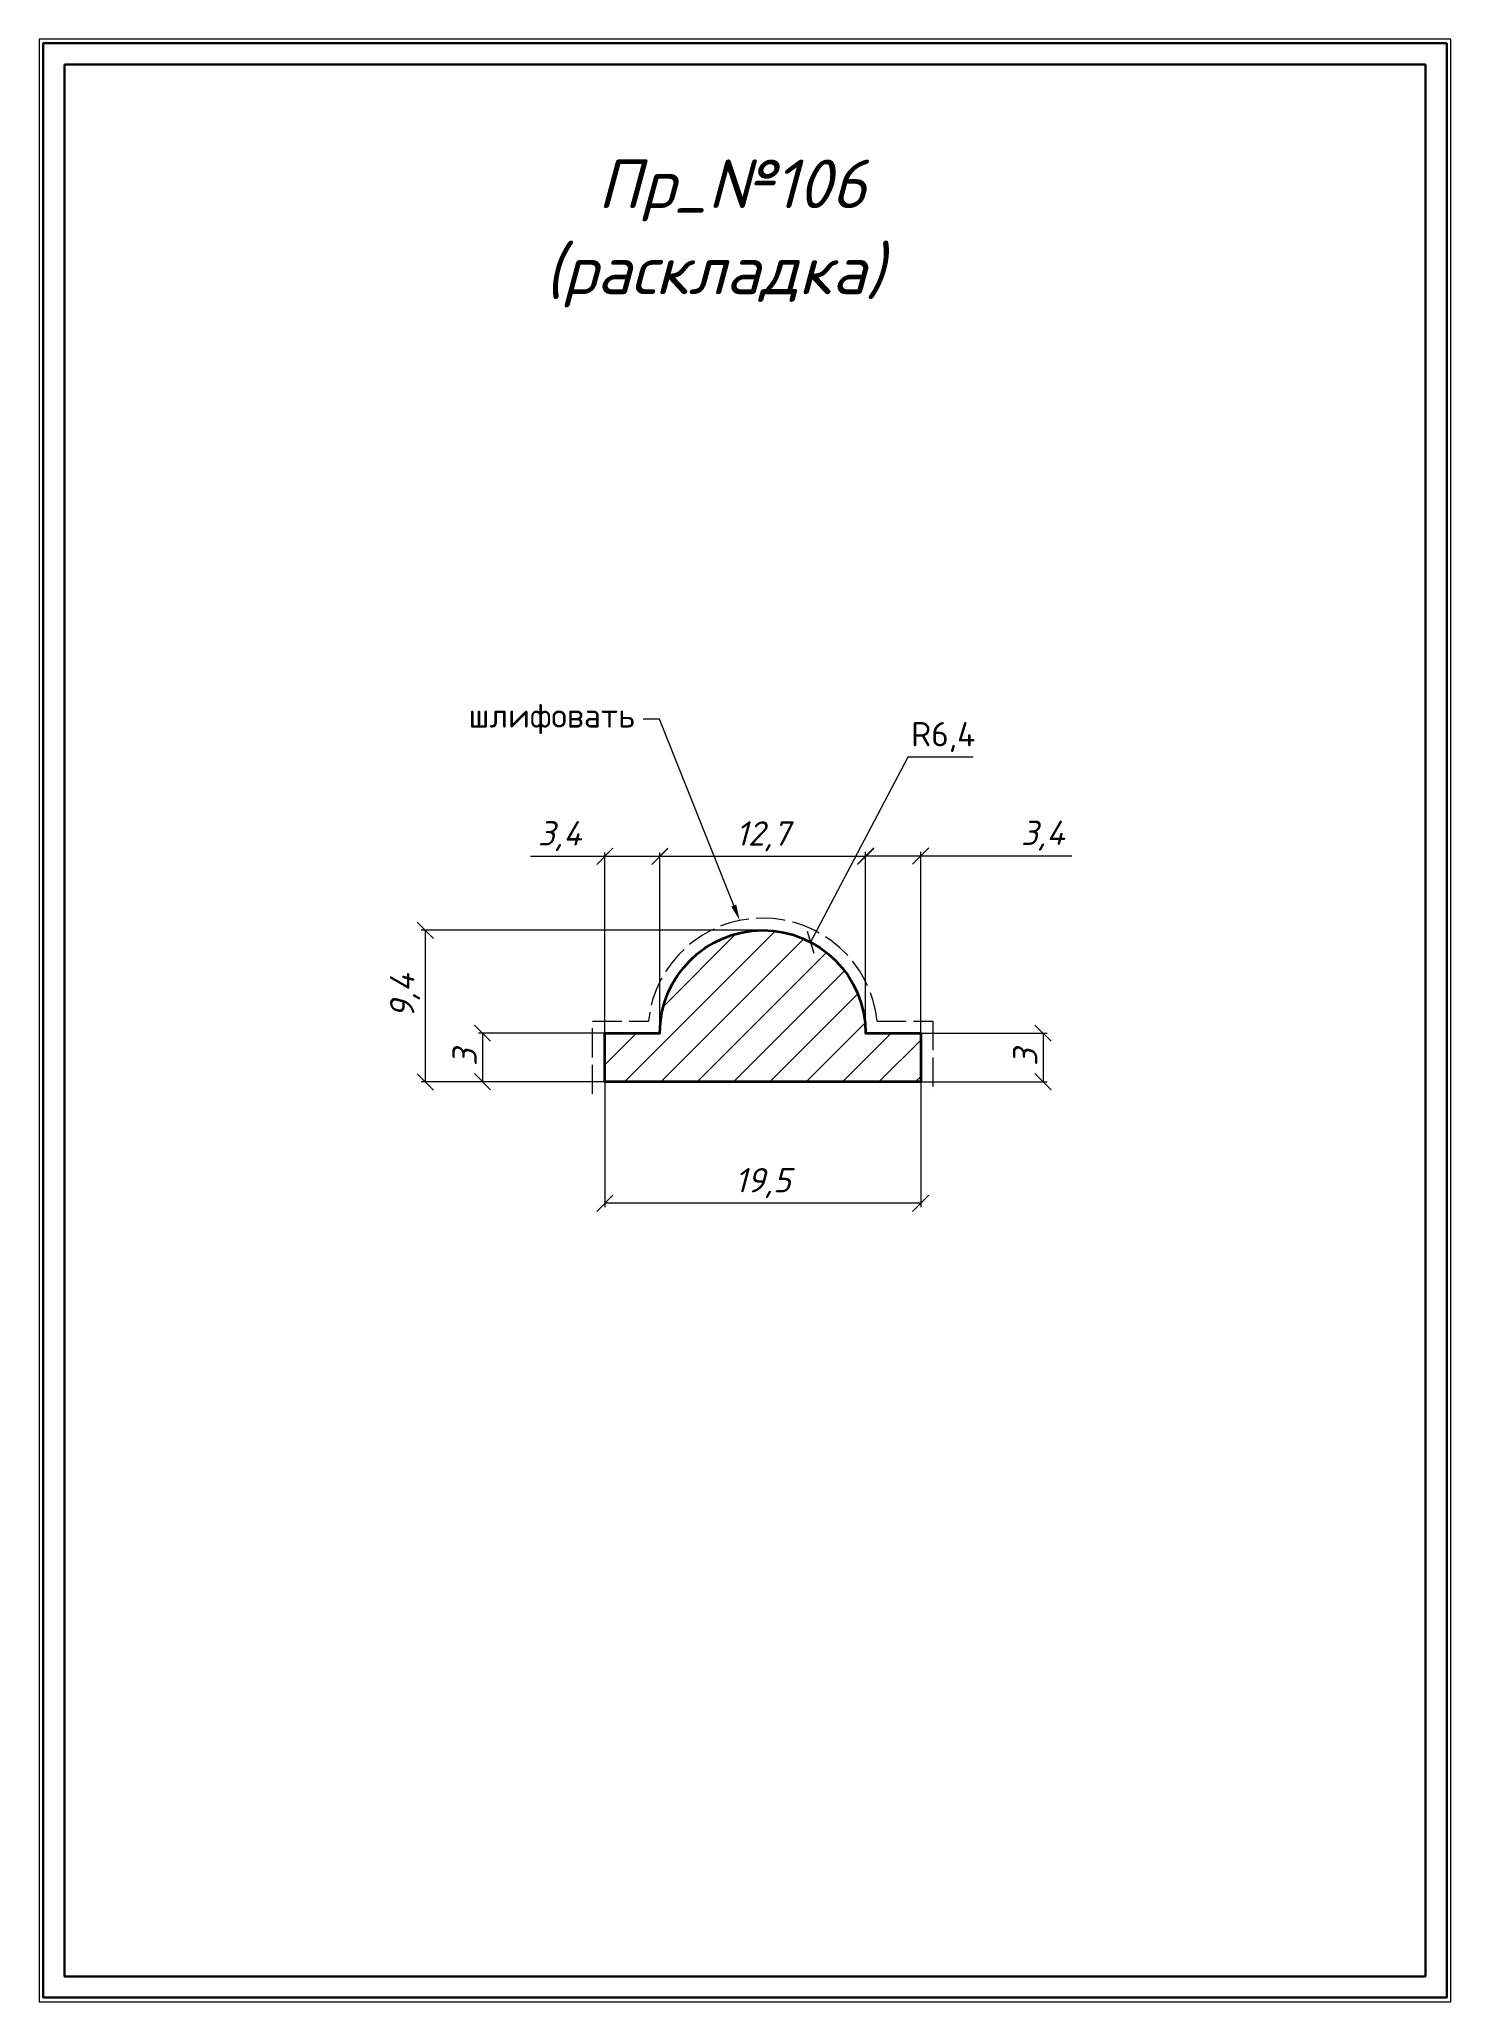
# Model space of a CAD drawing. Header units: millimetres. Extents: x 0 to 87, y -775 to -654.
import ezdxf
from ezdxf import colors
from ezdxf.entities.mleader import LeaderData, LeaderLine
from ezdxf.math import Vec2, Vec3

# ---------------------------------------------------------------- set-up
doc = ezdxf.new("R2010")
doc.units = ezdxf.units.MM
doc.linetypes.add('ACAD_ISO02W100', pattern=[15, 12, -3])
doc.layers.get('0').update_dxf_attribs({"lineweight": 13})
for name, color, linetype, lineweight in [('профили', 1, 'Continuous', 35), ('служебный слой ЛИНИИ ПУНКТИРНЫЕ', 7, 'ACAD_ISO02W100', 13), ('служебный слой НАДПИСИ', 7, 'Continuous', 13), ('служебный слой РАЗМЕРЫ', 7, 'Continuous', 9), ('служебный слой ШТАМП', 7, 'Continuous', 30), ('служебный слой ШТРИХОВКА', 7, 'Continuous', 5)]:
    doc.layers.add(name, color=color, linetype=linetype, lineweight=lineweight)
doc.styles.add('ЕСКД', font='isocpeur.ttf', dxfattribs={"oblique": 15})
doc.styles.add('ЕСКД профили размеры', font='isocpeur.ttf')
doc.styles.add('ЕСКД профили текст', font='isocpeur.ttf')
doc.dimstyles.new('ЕСКД', dxfattribs={"dimtxt": 3.5, "dimasz": 2.5, "dimexe": 0.25, "dimexo": 0, "dimgap": 0.35, "dimtad": 1, "dimdec": 1, "dimzin": 9, "dimtxsty": 'ЕСКД', "dimblk": 'OBLIQUE', "dimcen": 0, "dimclrd": 256, "dimclre": 256, "dimclrt": 256, "dimadec": 1, "dimazin": 0, "dimtfac": 1, "dimtdec": 1, "dimtmove": 0, "dimatfit": 3, "dimldrblk": 'DOTSMALL', "dimfxl": 1, "dimlwd": -1, "dimlwe": -1, "dimarcsym": 0})
doc.dimstyles.new('ЕСКД профили$4', dxfattribs={"dimtxt": 1.5, "dimasz": 1, "dimexe": 0.3, "dimexo": 0, "dimgap": 0.35, "dimtad": 1, "dimtoh": 1, "dimdec": 1, "dimzin": 9, "dimtxsty": 'ЕСКД профили размеры', "dimblk": 'OBLIQUE', "dimcen": 0, "dimse1": 1, "dimclrd": 256, "dimclre": 256, "dimclrt": 256, "dimadec": 1, "dimazin": 0, "dimtfac": 1, "dimtdec": 1, "dimtofl": 0, "dimtmove": 0, "dimatfit": 3, "dimldrblk": 'DOTSMALL', "dimfxl": 1, "dimlwd": -1, "dimlwe": -1, "dimarcsym": 2})

# ---------------------------------------------------------------- blocks, each defined once
blk = doc.blocks.new('_OBLIQUE')
at = {"color": 0, "linetype": 'ByBlock'}
blk.add_line((-0.5, -0.5), (0.5, 0.5), dxfattribs=at)
blk = doc.blocks.new('*D9')
at = {"layer": 'Defpoints', "color": 0, "transparency": 16777216}
for p in [(34.66, -715.56), (27.11, -718.56), (34.66, -718.56)]:
    blk.add_point(p, dxfattribs=at)
at = {"layer": 'служебный слой РАЗМЕРЫ', "transparency": 16777216}
for p, q in [((34.66, -715.56), (26.86, -715.56)), ((27.11, -715.56), (27.11, -718.56)), ((34.66, -718.56), (26.86, -718.56))]:
    blk.add_line(p, q, dxfattribs=at)
for p, rotation in [((27.11, -715.56), 90), ((27.11, -718.56), 270)]:
    blk.add_blockref('_OBLIQUE', p, dxfattribs=dict(at, rotation=rotation))
at = {"layer": 'служебный слой РАЗМЕРЫ', "transparency": 16777216, "insert": (26.01, -717.06), "char_height": 1.5, "attachment_point": 5, "rotation": 90, "style": 'ЕСКД'}
blk.add_mtext('3', dxfattribs=at)
blk = doc.blocks.new('_DotSmall')
at = {"color": 0, "linetype": 'ByBlock', "lineweight": -3, "const_width": 0.5}
blk.add_lwpolyline([(-0.0625, 0, 1), (0.0625, 0, 1)], format="xyb", close=True, dxfattribs=at)
blk = doc.blocks.new('*D8')
at = {"layer": 'Defpoints', "color": 0, "transparency": 16777216}
for p in [(44.41, -709.21), (23.58, -718.57), (34.66, -718.57)]:
    blk.add_point(p, dxfattribs=at)
at = {"layer": 'служебный слой РАЗМЕРЫ', "transparency": 16777216}
for p, q in [((44.41, -709.21), (23.33, -709.21)), ((23.58, -709.21), (23.58, -718.57)), ((34.66, -718.57), (23.33, -718.57))]:
    blk.add_line(p, q, dxfattribs=at)
for p, rotation in [((23.58, -709.21), 90), ((23.58, -718.57), 270)]:
    blk.add_blockref('_OBLIQUE', p, dxfattribs=dict(at, rotation=rotation))
at = {"layer": 'служебный слой РАЗМЕРЫ', "transparency": 16777216, "insert": (22.33, -713.27), "char_height": 1.5, "attachment_point": 5, "rotation": 90, "style": 'ЕСКД'}
blk.add_mtext('9,4', dxfattribs=at)
blk = doc.blocks.new('*D7')
at = {"layer": 'Defpoints', "color": 0, "transparency": 16777216}
for p in [(38.06, -704.66), (38.06, -715.56), (50.76, -715.56)]:
    blk.add_point(p, dxfattribs=at)
at = {"layer": 'служебный слой РАЗМЕРЫ', "transparency": 16777216}
for p, q in [((38.06, -715.56), (38.06, -704.41)), ((50.76, -704.66), (38.06, -704.66)), ((50.76, -715.56), (50.76, -704.41))]:
    blk.add_line(p, q, dxfattribs=at)
at = {"layer": 'служебный слой РАЗМЕРЫ', "transparency": 16777216, "rotation": 180}
blk.add_blockref('_OBLIQUE', (38.06, -704.66), dxfattribs=at)
at = {"layer": 'служебный слой РАЗМЕРЫ', "transparency": 16777216}
blk.add_blockref('_OBLIQUE', (50.76, -704.66), dxfattribs=at)
at = {"layer": 'служебный слой РАЗМЕРЫ', "transparency": 16777216, "insert": (44.41, -703.41), "char_height": 1.5, "attachment_point": 5, "style": 'ЕСКД'}
blk.add_mtext('12,7', dxfattribs=at)
blk = doc.blocks.new('*D6')
at = {"layer": 'Defpoints', "color": 0, "transparency": 16777216}
for p in [(34.66, -704.65), (34.66, -715.56), (38.06, -715.56)]:
    blk.add_point(p, dxfattribs=at)
at = {"layer": 'служебный слой РАЗМЕРЫ', "transparency": 16777216}
for p, q in [((34.66, -704.65), (30.08, -704.65)), ((34.66, -715.56), (34.66, -704.4)), ((38.06, -704.65), (34.66, -704.65)), ((38.06, -715.56), (38.06, -704.4))]:
    blk.add_line(p, q, dxfattribs=at)
at = {"layer": 'служебный слой РАЗМЕРЫ', "transparency": 16777216, "rotation": 180}
blk.add_blockref('_OBLIQUE', (34.66, -704.65), dxfattribs=at)
at = {"layer": 'служебный слой РАЗМЕРЫ', "transparency": 16777216}
blk.add_blockref('_OBLIQUE', (38.06, -704.65), dxfattribs=at)
at = {"layer": 'служебный слой РАЗМЕРЫ', "transparency": 16777216, "insert": (31.87, -703.4), "char_height": 1.5, "attachment_point": 5, "style": 'ЕСКД'}
blk.add_mtext('3,4', dxfattribs=at)
blk = doc.blocks.new('*D5')
at = {"layer": 'Defpoints', "color": 0, "transparency": 16777216}
for p in [(50.76, -704.62), (50.76, -715.56), (54.16, -715.56)]:
    blk.add_point(p, dxfattribs=at)
at = {"layer": 'служебный слой РАЗМЕРЫ', "transparency": 16777216}
for p, q in [((50.76, -715.56), (50.76, -704.37)), ((50.76, -704.62), (54.16, -704.62)), ((54.16, -715.56), (54.16, -704.37)), ((54.16, -704.62), (63.48, -704.62))]:
    blk.add_line(p, q, dxfattribs=at)
at = {"layer": 'служебный слой РАЗМЕРЫ', "transparency": 16777216, "rotation": 180}
blk.add_blockref('_OBLIQUE', (50.76, -704.62), dxfattribs=at)
at = {"layer": 'служебный слой РАЗМЕРЫ', "transparency": 16777216}
blk.add_blockref('_OBLIQUE', (54.16, -704.62), dxfattribs=at)
at = {"layer": 'служебный слой РАЗМЕРЫ', "transparency": 16777216, "insert": (61.69, -703.37), "char_height": 1.5, "attachment_point": 5, "style": 'ЕСКД'}
blk.add_mtext('3,4', dxfattribs=at)
blk = doc.blocks.new('*D4')
at = {"layer": 'Defpoints', "color": 0, "transparency": 16777216}
for p in [(34.66, -718.56), (54.16, -718.56), (34.66, -726.06)]:
    blk.add_point(p, dxfattribs=at)
at = {"layer": 'служебный слой РАЗМЕРЫ', "transparency": 16777216}
for p, q in [((34.66, -718.56), (34.66, -726.31)), ((54.16, -718.56), (54.16, -726.31)), ((54.16, -726.06), (34.66, -726.06))]:
    blk.add_line(p, q, dxfattribs=at)
at = {"layer": 'служебный слой РАЗМЕРЫ', "transparency": 16777216, "rotation": 180}
blk.add_blockref('_OBLIQUE', (34.66, -726.06), dxfattribs=at)
at = {"layer": 'служебный слой РАЗМЕРЫ', "transparency": 16777216}
blk.add_blockref('_OBLIQUE', (54.16, -726.06), dxfattribs=at)
at = {"layer": 'служебный слой РАЗМЕРЫ', "transparency": 16777216, "insert": (44.41, -724.81), "char_height": 1.5, "attachment_point": 5, "style": 'ЕСКД'}
blk.add_mtext('19,5', dxfattribs=at)
blk = doc.blocks.new('*D3')
at = {"layer": 'Defpoints', "color": 0, "transparency": 16777216}
for p in [(54.16, -715.56), (54.16, -718.56), (61.71, -718.56)]:
    blk.add_point(p, dxfattribs=at)
at = {"layer": 'служебный слой РАЗМЕРЫ', "transparency": 16777216}
for p, q in [((54.16, -715.56), (61.96, -715.56)), ((61.71, -715.56), (61.71, -718.56)), ((54.16, -718.56), (61.96, -718.56))]:
    blk.add_line(p, q, dxfattribs=at)
for p, rotation in [((61.71, -715.56), 90), ((61.71, -718.56), 270)]:
    blk.add_blockref('_OBLIQUE', p, dxfattribs=dict(at, rotation=rotation))
at = {"layer": 'служебный слой РАЗМЕРЫ', "transparency": 16777216, "insert": (60.61, -717.06), "char_height": 1.5, "attachment_point": 5, "rotation": 90, "style": 'ЕСКД'}
blk.add_mtext('3', dxfattribs=at)
blk = doc.blocks.new('*D851')
at = {"layer": 'Defpoints', "color": 0, "transparency": 16777216}
for p in [(47.36, -709.94), (44.41, -715.56)]:
    blk.add_point(p, dxfattribs=at)
at = {"layer": 'служебный слой РАЗМЕРЫ', "transparency": 16777216}
for p, q in [((53.36, -698.53), (47.36, -709.94)), ((57.39, -698.53), (53.36, -698.53))]:
    blk.add_line(p, q, dxfattribs=at)
at = {"layer": 'служебный слой РАЗМЕРЫ', "transparency": 16777216, "rotation": 242.2593393357693}
blk.add_blockref('_OBLIQUE', (47.36, -709.94), dxfattribs=at)
at = {"layer": 'служебный слой РАЗМЕРЫ', "transparency": 16777216, "insert": (55.55, -697.28), "char_height": 1.5, "attachment_point": 5, "style": 'ЕСКД профили размеры'}
blk.add_mtext('R6,4', dxfattribs=at)

msp = doc.modelspace()

# ---------------------------------------------------------------- hatches: boundary and pattern name
at = {"layer": 'служебный слой ШТРИХОВКА'}
h = msp.add_hatch(dxfattribs=at)
h.set_pattern_fill('ANSI31', color=256, scale=0.5, style=0)
h.set_pattern_definition([(45, (367.6948, -144.2662), (-1.122532, 1.122532), [])])
h.paths.add_polyline_path([(54.16, -718.56), (54.16, -715.56), (50.76, -715.56, 1), (38.06, -715.56), (34.66, -715.56), (34.66, -718.56)])

# ---------------------------------------------------------------- linework, layer by layer
at = {"layer": 'профили'}
msp.add_lwpolyline([(34.66, -715.56), (38.06, -715.56, -1), (50.76, -715.56), (54.16, -715.56), (54.16, -718.56), (34.66, -718.56)], format="xyb", close=True, dxfattribs=at)
at = {"layer": 'служебный слой ЛИНИИ ПУНКТИРНЫЕ', "ltscale": 0.15}
msp.add_lwpolyline([(33.91, -719.31), (33.91, -714.81), (37.35, -714.81, -0.899398), (51.47, -714.81), (54.91, -714.81), (54.91, -719.31)], format="xyb", dxfattribs=at)
at = {"layer": 'служебный слой ШТАМП', "color": 6, "lineweight": 5, "ltscale": 100}
msp.add_lwpolyline([(86.88, -654.21), (-0.25, -654.21), (-0.25, -775.34), (86.88, -775.34)], close=True, dxfattribs=at)
at = {"layer": 'служебный слой ШТАМП', "ltscale": 100}
for points in [[(86.63, -654.46), (0, -654.46), (0, -775.09), (86.63, -775.09)], [(85.31, -655.78), (1.31, -655.78), (1.31, -773.78), (85.31, -773.78)]]:
    msp.add_lwpolyline(points, close=True, dxfattribs=at)

# ---------------------------------------------------------------- texts
at = {"layer": 'служебный слой НАДПИСИ', "style": 'ЕСКД', "oblique": 15}
for s, p in [('Пр_№106', (34.22, -664.64)), ('(раскладка)', (30.94, -669.95))]:
    msp.add_text(s, height=3, dxfattribs=at).set_placement(p)

# ---------------------------------------------------------------- dimensions: what is measured, and where the dimension line sits
at = {"layer": 'служебный слой РАЗМЕРЫ'}
dim = msp.add_radius_dim(center=(44.41, -715.56), mpoint=(47.36, -709.94), dimstyle='ЕСКД профили$4', dxfattribs=at)
dim.commit()
dim.dimension.update_dxf_attribs({"geometry": '*D851', "text_midpoint": (55.55, -698.53), "dimtype": 132})
for base, p1, p2, picture, middle in [((34.66, -704.65), (38.06, -715.56), (34.66, -715.56), '*D6', (31.87, -703.4)), ((38.06, -704.66), (50.76, -715.56), (38.06, -715.56), '*D7', (44.41, -703.41)), ((34.66, -726.06), (54.16, -718.56), (34.66, -718.56), '*D4', (44.41, -724.81))]:
    dim = msp.add_linear_dim(base=base, p1=p1, p2=p2, dimstyle='ЕСКД', override={"dimtxt": 1.5, "dimasz": 1}, dxfattribs=at)
    dim.commit()
    dim.dimension.update_dxf_attribs({"geometry": picture, "text_midpoint": middle})
dim = msp.add_linear_dim(base=(50.76, -704.62), p1=(54.16, -715.56), p2=(50.76, -715.56), dimstyle='ЕСКД', override={"dimtxt": 1.5, "dimasz": 1}, dxfattribs=at)
dim.commit()
dim.dimension.update_dxf_attribs({"geometry": '*D5', "text_midpoint": (61.69, -704.62), "dimtype": 128})
dim = msp.add_linear_dim(base=(23.58, -718.57), p1=(44.41, -709.21), p2=(34.66, -718.57), angle=90, dimstyle='ЕСКД', override={"dimtxt": 1.5, "dimasz": 1}, dxfattribs=at)
dim.commit()
dim.dimension.update_dxf_attribs({"geometry": '*D8', "text_midpoint": (23.58, -713.27), "dimtype": 128})
for base, p1, p2, picture, middle in [((27.11, -718.56), (34.66, -715.56), (34.66, -718.56), '*D9', (26.01, -717.06)), ((61.71, -718.56), (54.16, -715.56), (54.16, -718.56), '*D3', (60.61, -717.06))]:
    dim = msp.add_linear_dim(base=base, p1=p1, p2=p2, angle=90, dimstyle='ЕСКД', override={"dimtxt": 1.5, "dimasz": 1}, dxfattribs=at)
    dim.commit()
    dim.dimension.update_dxf_attribs({"geometry": picture, "text_midpoint": middle})

# ---------------------------------------------------------------- leaders
ml = msp.add_multileader_mtext('Standard', dxfattribs=at)
ml.set_content('\\A1;шлифовать', color=256, style='ЕСКД профили текст')
ml.set_leader_properties(color=256, linetype='ByLayer', lineweight=-1)
ml.build(insert=Vec2(0, 0))
ml.multileader.update_dxf_attribs({"dogleg_length": 1, "arrow_head_size": 1})
ctx = ml.context
ctx.base_point, ctx.char_height, ctx.arrow_head_size, ctx.landing_gap_size, ctx.plane_origin = Vec3(25.83, -696.18), 1.5, 1, 0.5, Vec3(45.8, -683.02)
ctx.text_align_type = 2
notes = []
notes.append((ctx, [(0, (1, 1, 0), (38.03, -696.18), (-1, 0), 1, [(0, [(42.99, -708.61)], 0, [])])]))
ctx.mtext.insert, ctx.mtext.alignment, ctx.mtext.flow_direction = Vec3(36.53, -695.2), 3, 5
for ctx, leaders in notes:
    for number, flags, end, landing, length, lines in leaders:
        leader = LeaderData()
        leader.index, (leader.has_last_leader_line, leader.has_dogleg_vector, leader.attachment_direction) = number, flags
        leader.last_leader_point, leader.dogleg_vector, leader.dogleg_length = Vec3(end), Vec3(landing), length
        for number, points, colour, breaks in lines:
            line = LeaderLine()
            line.index, line.vertices, line.color, line.breaks = number, Vec3.list(points), colors.encode_raw_color(colour), breaks
            leader.lines.append(line)
        ctx.leaders.append(leader)

doc.saveas('drawing.dxf')
